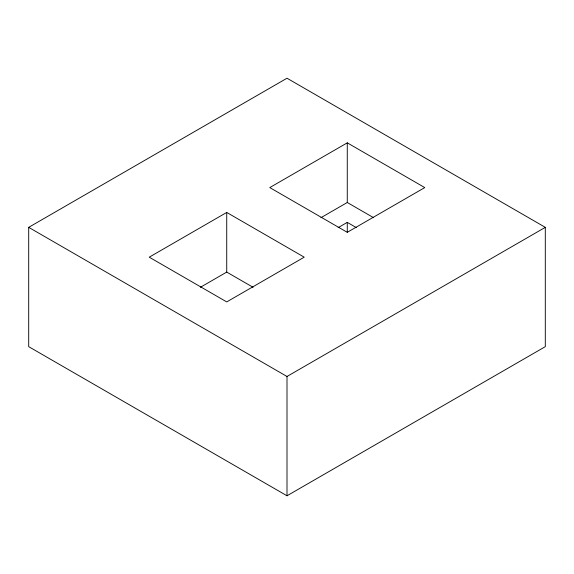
<?xml version="1.0" encoding="UTF-8"?>
<svg xmlns="http://www.w3.org/2000/svg" width="574" height="574" viewBox="0 0 574 574"><rect width="100%" height="100%" fill="white"/><g stroke="black" fill="none" stroke-linecap="round" stroke-linejoin="round"><path stroke-width="0.86" d="M28.7 227.347L287 78.222L545.3 227.347L545.3 346.653L287 495.778L28.7 346.653L28.7 227.347L287 376.479L545.3 227.347M226.73 212.437L149.24 257.174L226.73 301.91L304.22 257.174L226.73 212.437L226.73 272.09L200.383 287.301M347.27 142.84L269.78 187.583L347.27 232.319L424.76 187.583L347.27 142.84L347.27 202.493L320.923 217.704M338.151 227.641L347.27 222.375L356.389 227.641M347.27 202.493L373.617 217.704M226.73 272.09L253.077 287.301M347.27 222.375L347.27 232.169M287 376.479L287 495.778"/></g></svg>
